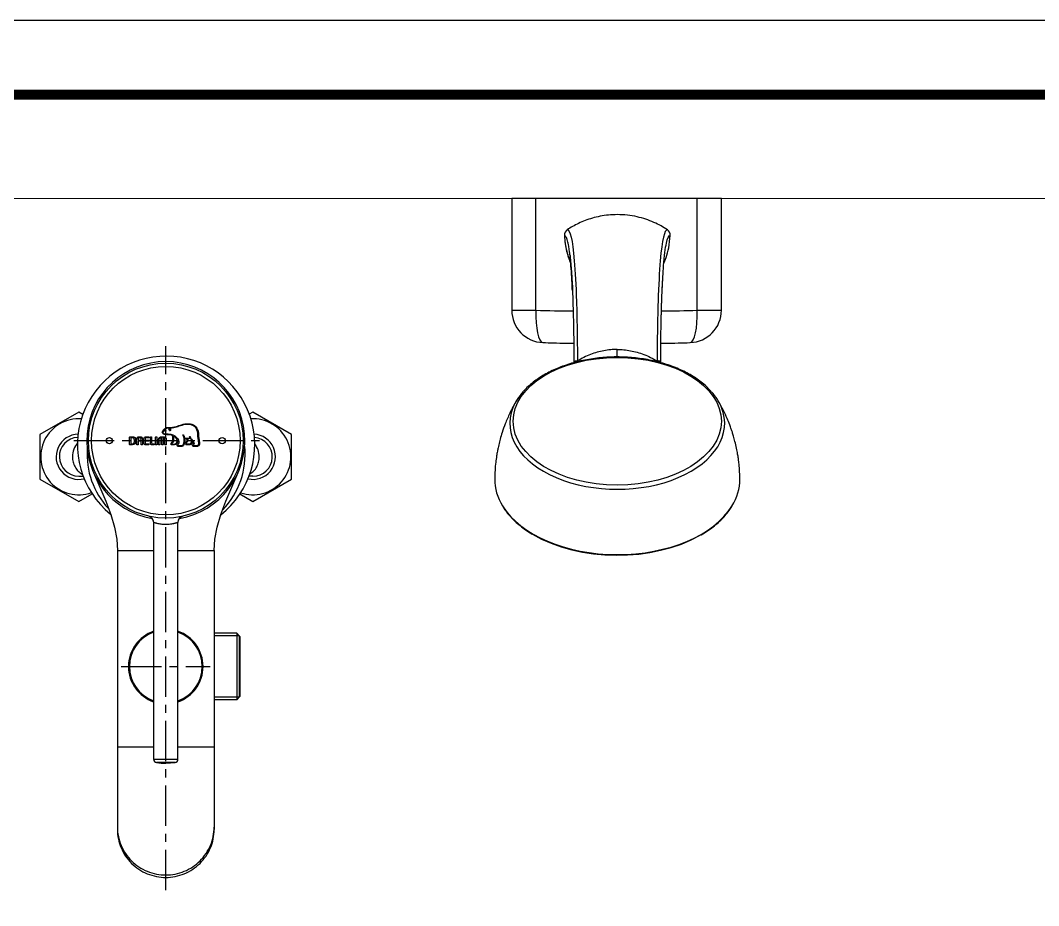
# Model space of a CAD drawing. Extents: x 0 to 1354, y 0 to 992.
# Drawn here: x 292.9 to 608.6, y 717.8 to 992.2 of the extents above; entities that cross this region are included whole.
import ezdxf

# ---------------------------------------------------------------- set-up
doc = ezdxf.new("R2010")
doc.units = 0
doc.header["$LTSCALE"] = 10
doc.header["$MEASUREMENT"] = 0
doc.linetypes.add('CENTER', pattern=[2, 1.25, -0.25, 0.25, -0.25])
doc.layers.get('0').update_dxf_attribs({"linetype": 'CONTINUOUS'})
for name, color, linetype in [('1', 7, 'CONTINUOUS'), ('DEF_LAYER_ASSEM_MEMBER', 7, 'CONTINUOUS'), ('DEF_LAYER_SYMBOL', 7, 'CONTINUOUS'), ('DEFAULT_1', 7, 'CENTER')]:
    doc.layers.add(name, color=color, linetype=linetype)
doc.layers.add('치수선', color=7, linetype='CONTINUOUS', lineweight=20)

msp = doc.modelspace()

# ---------------------------------------------------------------- linework, layer by layer
at = {"ltscale": 0.5}
msp.add_lwpolyline([(0, 0), (1354.08, 0), (1354.08, 992.16), (0, 992.16)], close=True, dxfattribs=at)
at = {"color": 5, "linetype": 'ByBlock', "lineweight": 200, "const_width": 3.12}
msp.add_lwpolyline([(21.77, 42.48), (1332.17, 42.48), (1332.17, 969.12), (21.77, 969.12)], close=True, dxfattribs=at)
at = {"layer": '1', "color": 7, "linetype": 'Continuous'}
for p, q in [((445.24, 936.96), (445.24, 902.31)), ((452.74, 936.96), (445.24, 936.96)), ((452.74, 902.31), (452.74, 936.96)), ((502.74, 936.96), (452.74, 936.96)), ((502.74, 902.31), (502.74, 936.96)), ((510.24, 936.96), (502.74, 936.96)), ((510.24, 902.31), (510.24, 936.96)), ((445.24, 902.31), (452.74, 902.31)), ((502.74, 902.31), (510.24, 902.31))]:
    msp.add_line(p, q, dxfattribs=at)
for centre, start, end in [((455.24, 902.31), 180, 268.0491), ((500.24, 902.31), 271.9509, 0)]:
    msp.add_arc(centre, 10, start, end, dxfattribs=at)
for centre, major_axis, ratio, start_param, end_param in [((463.06, 925.56), (1.5, 0.07), 0.010727, 2.977137, 3.179895), ((455.24, 902.31), (-0.34, -9.99), 0.249864, 4.720899, 6.283961), ((500.24, 902.31), (0.34, -9.99), 0.249864, 6.282755, 7.845471), ((462.78, 886.89), (1.74, -0.99), 0.684175, 0.129436, 0.316805), ((493.15, 886.89), (-1.74, -0.99), 0.684175, 5.96638, 6.260639), ((477.96, 867.24), (33.3, 0), 0.612907, 2.637433, 2.901057), ((477.96, 867.24), (33.3, 0), 0.612907, 0.241768, 0.50179), ((477.96, 867.24), (33.3, 0), 0.612907, 2.901057, 6.524954), ((477.96, 849.87), (-38, 0), 0.612907, 6.278701, 6.642681), ((477.96, 849.87), (-38, 0), 0.612907, 2.778809, 3.146077), ((477.96, 849.87), (-38, 0), 0.612907, 0.359496, 2.77881), ((477.96, 849.5), (37.7, 0), 0.612907, 3.941186, 5.464289)]:
    msp.add_ellipse(centre, major_axis=major_axis, ratio=ratio, start_param=start_param, end_param=end_param, dxfattribs=at)
msp.add_ellipse((477.96, 867.92), major_axis=(32.28, 0), ratio=0.612907, dxfattribs=at)
for points, knots in [([(477.96, 931.96), (477.05, 931.93), (475.27, 931.88), (472.68, 931.49), (470.27, 930.91), (468.03, 930.17), (465.99, 929.29), (464.13, 928.32), (462.99, 927.59), (462.44, 927.24)], [0, 0, 0, 0, 0.166314, 0.324879, 0.475645, 0.618567, 0.753616, 0.880766, 1, 1, 1, 1]), ([(493.49, 927.24), (492.84, 927.65), (491.5, 928.51), (489.27, 929.61), (486.79, 930.58), (484.06, 931.33), (481.09, 931.85), (479.02, 931.92), (477.96, 931.96)], [0, 0, 0, 0, 0.139879, 0.290529, 0.451919, 0.624003, 0.806723, 1, 1, 1, 1]), ([(461.56, 925.49), (461.63, 924.62), (461.75, 922.98), (462.21, 920.7), (462.81, 918.63), (463.31, 917.34), (463.59, 916.7)], [0, 0, 0, 0, 0.286827, 0.54299, 0.768573, 1, 1, 1, 1]), ([(463.84, 912.56), (463.77, 913.8), (463.6, 916.26), (463.37, 918.86), (463.14, 920.81), (462.9, 922.43), (462.54, 924.06), (462.09, 925.26), (461.73, 925.41), (461.56, 925.49)], [0, 0, 0, 0, 0.140286, 0.299517, 0.381611, 0.486987, 0.634341, 0.826938, 1, 1, 1, 1]), ([(462.44, 927.24), (463.3, 927.3), (464.09, 924.29), (464.92, 914.32), (465.15, 910.13), (465.48, 899.81), (465.59, 893.69), (465.61, 886.6)], [0, 0, 0, 0, 0.5, 0.5, 0.75, 0.75, 1, 1, 1, 1]), ([(493.49, 927.24), (492.63, 927.3), (491.84, 924.29), (491, 914.32), (490.78, 910.13), (490.45, 899.81), (490.34, 893.69), (490.32, 886.6)], [0, 0, 0, 0, 0.5, 0.5, 0.75, 0.75, 1, 1, 1, 1]), ([(492.1, 912.72), (492.17, 913.9), (492.24, 915), (492.57, 919.25), (492.85, 921.6), (493.54, 924.72), (493.94, 925.49), (494.37, 925.49)], [0, 0, 0, 0, 0.134705, 0.134705, 0.567353, 0.567353, 1, 1, 1, 1]), ([(492.32, 916.67), (492.6, 917.31), (493.24, 918.95), (494.05, 921.89), (494.26, 924.22), (494.37, 925.49)], [0, 0, 0, 0, 0.23015, 0.580554, 1, 1, 1, 1]), ([(461.78, 923.27), (461.81, 923.02), (461.97, 921.92), (462.37, 920.09), (462.97, 918.23), (463.38, 917.23), (463.51, 916.91)], [0, 0, 0, 0, 0.112698, 0.507102, 0.844775, 1, 1, 1, 1]), ([(463.3, 919.37), (463.3, 919.37), (463.3, 919.35), (463.32, 919.17), (463.34, 918.96), (463.36, 918.72), (463.38, 918.49), (463.42, 918.13), (463.47, 917.62), (463.53, 916.91), (463.61, 916.03), (463.71, 914.75), (463.83, 913), (463.97, 911.05), (464.08, 909.43), (464.09, 908.9), (464.09, 908.72), (464.08, 908.7)], [0, 0, 0, 0, 0.026784, 0.09911, 0.162528, 0.217559, 0.269817, 0.323993, 0.385891, 0.456366, 0.536028, 0.618935, 0.745406, 0.874136, 0.936699, 0.992041, 1, 1, 1, 1]), ([(492.61, 919.2), (492.61, 919.2), (492.62, 919.29), (492.63, 919.38), (492.63, 919.38), (492.63, 919.38)], [0, 0, 0, 0, 0.006517, 0.978273, 1, 1, 1, 1]), ([(463.81, 913.02), (463.86, 912.33), (463.95, 910.82), (464.08, 908.11), (464.19, 905.23), (464.26, 902.77), (464.32, 900.73), (464.36, 899.03), (464.4, 896.99), (464.44, 894.59), (464.47, 891.77), (464.5, 888.85), (464.51, 886.82), (464.51, 885.91)], [0, 0, 0, 0, 0.12306, 0.247351, 0.36681, 0.479661, 0.530538, 0.590261, 0.659449, 0.738095, 0.826174, 0.923628, 1, 1, 1, 1]), ([(464.05, 908.45), (464.02, 909.07), (463.95, 910.5), (463.88, 911.82), (463.84, 912.56)], [0, 0, 0, 0, 0.417635, 1, 1, 1, 1]), ([(491.42, 885.91), (491.42, 886.81), (491.43, 888.85), (491.46, 891.75), (491.49, 894.57), (491.53, 896.97), (491.57, 899), (491.61, 900.68), (491.65, 902.12), (491.69, 903.45), (491.75, 905.37), (491.84, 907.84), (491.97, 910.7), (492.07, 912.29), (492.12, 913.02)], [0, 0, 0, 0, 0.076137, 0.17341, 0.261349, 0.339896, 0.409026, 0.46775, 0.51783, 0.566607, 0.616664, 0.740984, 0.871038, 1, 1, 1, 1]), ([(454.9, 892.31), (455.97, 892.27), (458.42, 892.19), (461.61, 892.12), (463.73, 892.09), (464.46, 892.08)], [0, 0, 0, 0, 0.340258, 0.773675, 1, 1, 1, 1]), ([(491.47, 892.09), (491.86, 892.1), (493.67, 892.12), (496.72, 892.17), (499.34, 892.25), (500.58, 892.29)], [0, 0, 0, 0, 0.12956, 0.58937, 1, 1, 1, 1]), ([(477.96, 887.84), (477.52, 887.84), (476.23, 887.82), (474.1, 887.72), (471.59, 887.48), (469.12, 887.11), (466.7, 886.64), (464.34, 886.05), (462.06, 885.35), (459.87, 884.54), (457.78, 883.62), (455.8, 882.61), (453.95, 881.5), (452.24, 880.31), (450.68, 879.03), (449.58, 877.99), (449.04, 877.37), (448.91, 877.22)], [0, 0, 0, 0, 0.038104, 0.110167, 0.182254, 0.254361, 0.3265, 0.398677, 0.470903, 0.543182, 0.615518, 0.687911, 0.760352, 0.832823, 0.905277, 0.977656, 1, 1, 1, 1]), ([(477.96, 890.17), (477.28, 890.15), (475.9, 890.11), (473.82, 889.81), (471.74, 889.32), (469.66, 888.63), (467.59, 887.73), (466.28, 886.98), (465.61, 886.59)], [0, 0, 0, 0, 0.157598, 0.318344, 0.482594, 0.650703, 0.823038, 1, 1, 1, 1]), ([(477.96, 890.17), (478.65, 890.15), (480.03, 890.11), (482.11, 889.81), (484.19, 889.32), (486.27, 888.63), (488.34, 887.73), (489.65, 886.98), (490.32, 886.59)], [0, 0, 0, 0, 0.157597, 0.318341, 0.482591, 0.6507, 0.823036, 1, 1, 1, 1]), ([(507.06, 877.18), (506.69, 877.6), (505.86, 878.47), (504.42, 879.73), (502.79, 880.96), (501, 882.11), (499.09, 883.16), (497.05, 884.12), (494.91, 884.98), (492.67, 885.73), (490.35, 886.38), (487.95, 886.91), (485.5, 887.32), (483.01, 887.62), (480.49, 887.8), (478.81, 887.84), (477.96, 887.84)], [0, 0, 0, 0, 0.064172, 0.135912, 0.207856, 0.279922, 0.352047, 0.424181, 0.496294, 0.568373, 0.640414, 0.712417, 0.784387, 0.85633, 0.928255, 1, 1, 1, 1]), ([(464.55, 886.11), (464.55, 886.12), (464.57, 886.2), (464.61, 886.26), (464.64, 886.32)], [0, 0, 0, 0, 0.142389, 1, 1, 1, 1]), ([(464.64, 886.32), (464.68, 886.38), (464.73, 886.44), (464.87, 886.53), (464.98, 886.58), (465.09, 886.6), (465.13, 886.61), (465.22, 886.62), (465.23, 886.62), (465.5, 886.62), (465.6, 886.6), (465.61, 886.6)], [0, 0, 0, 0, 0.25, 0.25, 0.5, 0.5, 0.625, 0.625, 0.75, 0.75, 1, 1, 1, 1]), ([(465.61, 886.6), (465.59, 886.58), (465.57, 886.56), (465.51, 886.52), (465.48, 886.5), (465.44, 886.46), (465.42, 886.45), (465.41, 886.44), (465.41, 886.44), (465.32, 886.37), (465.23, 886.3), (465.15, 886.23)], [0, 0, 0, 0, 0.14507, 0.14507, 0.350264, 0.350264, 0.426266, 0.426266, 0.445266, 0.445266, 1, 1, 1, 1]), ([(446.66, 874.22), (445.94, 872.99), (444.71, 870.68), (443.28, 867.38), (442.32, 864.66), (441.76, 862.76), (441.43, 861.48), (441.21, 860.58), (441, 859.63), (440.77, 858.48), (440.52, 857), (440.25, 855.06), (440.03, 852.64), (439.97, 850.87), (439.96, 849.9)], [0, 0, 0, 0, 0.167641, 0.309131, 0.422696, 0.506692, 0.541795, 0.577986, 0.615261, 0.656643, 0.715072, 0.791926, 0.887013, 1, 1, 1, 1]), ([(515.96, 849.9), (515.96, 850.65), (515.92, 852), (515.79, 853.82), (515.64, 855.24), (515.48, 856.5), (515.26, 857.9), (514.93, 859.67), (514.5, 861.51), (514.05, 863.16), (513.67, 864.42), (513.27, 865.6), (512.76, 867.03), (511.97, 868.97), (510.81, 871.46), (509.84, 873.25), (509.27, 874.22)], [0, 0, 0, 0, 0.087346, 0.158901, 0.214456, 0.254081, 0.308623, 0.380228, 0.465919, 0.530244, 0.581349, 0.620955, 0.67698, 0.759089, 0.866966, 1, 1, 1, 1]), ([(442.46, 841.52), (442.64, 841.21), (443.15, 840.38), (444.16, 839.08), (445.48, 837.62), (446.98, 836.22), (448.63, 834.89), (450.17, 833.81), (451.19, 833.19), (451.58, 832.97)], [0, 0, 0, 0, 0.095358, 0.256817, 0.418534, 0.580451, 0.74251, 0.904658, 1, 1, 1, 1]), ([(503.83, 832.65), (503.89, 832.69), (504.63, 833.08), (505.93, 833.93), (507.71, 835.2), (509.32, 836.54), (510.78, 837.96), (512.05, 839.44), (512.94, 840.61), (513.34, 841.29), (513.43, 841.45)], [0, 0, 0, 0, 0.013851, 0.170486, 0.327134, 0.483769, 0.640358, 0.796856, 0.953207, 1, 1, 1, 1])]:
    msp.add_open_spline(points, degree=3, knots=knots, dxfattribs=at)
for points in [[(462.44, 927.24), (461.9, 926.87), (461.53, 926.14), (461.56, 925.49)], [(494.37, 925.49), (494.4, 926.14), (494.03, 926.87), (493.49, 927.24)], [(491.89, 908.71), (491.96, 910.14), (492.02, 911.48), (492.1, 912.72)], [(452.74, 902.31), (456.57, 902.19), (460.41, 902.13), (464.28, 902.1)], [(491.66, 902.1), (495.39, 902.14), (499.08, 902.2), (502.74, 902.31)], [(477.96, 887.92), (477.96, 888.68), (477.96, 889.43), (477.96, 890.17)], [(464.88, 886.16), (465.12, 886.32), (465.36, 886.46), (465.61, 886.6)], [(465.61, 886.59), (465.61, 886.59), (465.61, 886.59), (465.61, 886.6)], [(491.29, 886.32), (491.1, 886.6), (490.74, 886.66), (490.32, 886.6)], [(490.32, 886.59), (490.32, 886.59), (490.32, 886.59), (490.32, 886.6)], [(490.32, 886.6), (490.48, 886.48), (490.65, 886.36), (490.81, 886.24)], [(491.05, 886.16), (490.81, 886.32), (490.57, 886.46), (490.32, 886.6)], [(491.42, 885.86), (491.41, 886.04), (491.37, 886.21), (491.29, 886.32)]]:
    msp.add_open_spline(points, degree=3, dxfattribs=at)
at = {"layer": 'DEF_LAYER_ASSEM_MEMBER', "color": 7, "linetype": 'Continuous'}
for p, q in [((311, 870.76), (299, 863.83)), ((312.28, 870.02), (311, 870.76)), ((365, 870.76), (363.87, 870.1)), ((377, 863.83), (365, 870.76)), ((299, 863.83), (299, 849.97)), ((377, 849.97), (377, 863.83)), ((299, 849.97), (311, 843.05)), ((311, 850.93), (312.4, 850.93)), ((358.47, 847.44), (360.41, 851.99)), ((365, 850.87), (363.82, 850.87)), ((365, 843.05), (377, 849.97)), ((311, 843.05), (315.19, 845.46)), ((360.94, 845.39), (365, 843.05)), ((334.25, 763.1), (334.25, 836.55)), ((341.75, 763.1), (341.75, 836.55)), ((323, 827.9), (323, 741.4)), ((353, 827.9), (353, 741.4)), ((360, 802.2), (353, 802.2)), ((360, 802.2), (360, 781.6)), ((361, 801.2), (360, 802.2)), ((360.8, 782.4), (360.8, 801.4)), ((361, 801.2), (361, 782.6)), ((360, 781.6), (353, 781.6)), ((361, 782.6), (360, 781.6)), ((338, 761.9), (340.9, 762.11))]:
    msp.add_line(p, q, dxfattribs=at)
at = {"layer": 'DEF_LAYER_ASSEM_MEMBER', "color": 9, "linetype": 'Continuous'}
for p, q in [((323, 827.9), (334.25, 827.9)), ((341.75, 827.9), (353, 827.9)), ((334.25, 766.92), (323, 766.92)), ((353, 766.92), (341.75, 766.92)), ((341.75, 763.1), (334.25, 763.1)), ((340.9, 762.11), (335.11, 762.11))]:
    msp.add_line(p, q, dxfattribs=at)
at = {"layer": 'DEF_LAYER_ASSEM_MEMBER', "color": 2, "linetype": 'Continuous'}
for p, q in [((360.8, 801.4), (353, 801.4)), ((360.8, 782.4), (353, 782.4))]:
    msp.add_line(p, q, dxfattribs=at)
at = {"layer": 'DEF_LAYER_ASSEM_MEMBER', "color": 7, "linetype": 'Continuous'}
for points in [[(315.59, 851.98), (317.53, 847.44), (319.39, 843.11), (320.96, 839.03), (322.12, 835.12), (322.8, 831.33), (323, 827.9)], [(353, 827.9), (353.2, 831.33), (353.88, 835.12), (355.04, 839.03), (356.61, 843.11), (358.47, 847.44)]]:
    msp.add_lwpolyline(points, dxfattribs=at)
msp.add_circle((338, 861.9), 24, dxfattribs=at)
at = {"layer": 'DEF_LAYER_ASSEM_MEMBER', "color": 9, "linetype": 'Continuous'}
msp.add_circle((338, 861.9), 23.03, dxfattribs=at)
at = {"layer": 'DEF_LAYER_ASSEM_MEMBER', "color": 1, "linetype": 'Continuous'}
msp.add_circle((320.5, 861.9), 1, dxfattribs=at)
at = {"layer": 'DEF_LAYER_ASSEM_MEMBER', "color": 40, "linetype": 'Continuous'}
msp.add_circle((355.5, 861.9), 1, dxfattribs=at)
at = {"layer": 'DEF_LAYER_ASSEM_MEMBER', "color": 7, "linetype": 'Continuous'}
for centre, radius, start, end in [((338.1, 860.6), 27.5, 307.9632, 231.2488), ((338, 861.9), 24.5, 279.9019, 260.0981), ((311, 856.9), 11.78, 85.8165, 289.656), ((365, 856.9), 11.78, 251.1398, 93.1824), ((311, 856.9), 7, 91.1894, 284.3962), ((311, 856.93), 6, 92.7371, 270), ((365, 856.9), 7, 257.2937, 87.1931), ((365, 856.87), 6, 270, 85.4514), ((338.1, 857.6), 24.5, 175.8448, 223.0666), ((338.1, 857.6), 24.5, 315.7559, 5.8969), ((332.25, 836.55), 2, 0, 76.8625), ((343.75, 836.55), 2, 103.1387, 180), ((338, 791.9), 11.56, 109.0519, 250.9481), ((338, 791.9), 11.56, 289.0519, 70.9481), ((335.25, 763.1), 1, 180, 261.678), ((338, 781.9), 20, 261.678, 270), ((340.75, 763.1), 1, 278.322, 0)]:
    msp.add_arc(centre, radius, start, end, dxfattribs=at)
at = {"layer": 'DEF_LAYER_ASSEM_MEMBER', "color": 9, "linetype": 'Continuous'}
for start, end in [(109.5016, 250.4984), (289.5016, 70.4984)]:
    msp.add_arc((338, 791.9), 11.3, start, end, dxfattribs=at)
for points, start_tangent, end_tangent in [([(310.66, 861.2), (309.46, 859.25), (309.04, 856.93)], (-0.677955, -0.735104), (0, -1)), ([(366.96, 856.87), (366.6, 859.02), (365.57, 860.88)], (0, 1), (-0.633184, 0.774001)), ([(309.04, 856.93), (309.25, 855.28), (309.87, 853.76), (310.85, 852.48), (312.11, 851.54)], (0, -1), (0.881764, -0.47169)), ([(364.05, 851.57), (365.25, 852.51), (366.18, 853.78), (366.76, 855.26), (366.96, 856.87)], (0.865178, 0.501464), (0, 1)), ([(338, 835.9), (337.27, 835.93), (336.56, 836), (335.91, 836.1), (335.35, 836.22), (335.1, 836.28), (334.89, 836.35), (334.7, 836.4), (334.54, 836.45), (334.42, 836.49), (334.37, 836.51), (334.32, 836.52), (334.29, 836.53), (334.27, 836.54), (334.26, 836.54), (334.25, 836.55)], (-1, 0.000105), (-0.692381, 0.721532)), ([(341.75, 836.55), (341.75, 836.54), (341.74, 836.54), (341.73, 836.54), (341.71, 836.53), (341.68, 836.52), (341.64, 836.51), (341.59, 836.49), (341.46, 836.45), (341.31, 836.4), (341.12, 836.35), (340.9, 836.28), (340.65, 836.22), (340.38, 836.16), (340.09, 836.1), (339.44, 836), (338.74, 835.93), (338, 835.9)], (0.097546, 0.995231), (-1, -0.000107)), ([(323, 742.15), (323.29, 739.26), (324.14, 736.47), (325.53, 733.9), (327.4, 731.65), (329.67, 729.8), (332.26, 728.43), (335.08, 727.58), (338, 727.3)], (0, -1), (1, 0)), ([(338, 727.3), (340.93, 727.58), (343.74, 728.43), (346.34, 729.8), (348.61, 731.65), (350.47, 733.9), (351.86, 736.47), (352.71, 739.26), (353, 742.15)], (1, 0), (0, 1))]:
    msp.add_spline(points, degree=3, dxfattribs=dict(at, start_tangent=start_tangent, end_tangent=end_tangent))
at = {"layer": 'DEF_LAYER_ASSEM_MEMBER', "color": 7, "linetype": 'Continuous'}
for points, start_tangent, end_tangent in [([(323, 741.4), (323.29, 738.5), (324.14, 735.72), (325.53, 733.15), (327.4, 730.9), (329.67, 729.05), (332.26, 727.68), (335.08, 726.83), (338, 726.54)], (0, -1), (1, 0)), ([(338, 726.54), (340.93, 726.83), (343.74, 727.68), (346.34, 729.05), (348.61, 730.9), (350.47, 733.15), (351.86, 735.72), (352.71, 738.5), (353, 741.4)], (1, 0), (0, 1))]:
    msp.add_spline(points, degree=3, dxfattribs=dict(at, start_tangent=start_tangent, end_tangent=end_tangent))
at = {"layer": 'DEF_LAYER_SYMBOL', "color": 7, "linetype": 'Continuous'}
for points, knots in [([(348.42, 861.19), (348.42, 861.19), (348.24, 862.71), (348.24, 862.71), (348.18, 863.15), (348.17, 863.39), (348.16, 863.62), (348.16, 863.62), (348.12, 864.22), (348.12, 864.22), (348.03, 865.04), (347.76, 865.71), (347.33, 866.19), (346.39, 867.24), (344.93, 867.25), (343.87, 867.08), (343.23, 866.97), (342.6, 866.76), (342, 866.55), (341.5, 866.38), (340.98, 866.2), (340.45, 866.09), (340.09, 866.01), (339.63, 866.01), (339.23, 866.01), (339.23, 866.01), (338.85, 866), (338.85, 866), (338.09, 865.98), (337.58, 865.72), (337.32, 865.23), (337.32, 865.23), (337.31, 865.21), (337.31, 865.21), (337.26, 865.13), (337.2, 865.07), (337.14, 865.01), (337.07, 864.94), (337.01, 864.87), (336.95, 864.78), (336.85, 864.61), (336.85, 864.44), (336.93, 864.28), (337.09, 863.98), (337.55, 863.82), (337.82, 863.8), (337.82, 863.8), (338.22, 863.77), (338.22, 863.77), (338.66, 863.75), (339.19, 863.71), (339.51, 863.66), (339.72, 863.62), (339.91, 863.56), (340.09, 863.47), (340.1, 863.46), (340.26, 862.87), (340.23, 862.22), (340.2, 861.62), (339.94, 861.42), (339.75, 861.27), (339.75, 861.26), (339.56, 861.12), (339.55, 860.94), (339.54, 860.85), (339.57, 860.76), (339.63, 860.7), (339.69, 860.64), (339.78, 860.6), (339.91, 860.6), (339.91, 860.6), (340.73, 860.6), (340.73, 860.6), (341.4, 860.6), (341.68, 861.39), (341.75, 861.93), (341.95, 861.54), (341.95, 861.1), (341.69, 860.82), (341.69, 860.82), (341.48, 860.62), (341.5, 860.42), (341.52, 860.22), (341.69, 860.14), (341.83, 860.14), (341.83, 860.14), (342.99, 860.14), (342.99, 860.14), (343.2, 860.14), (343.37, 860.23), (343.48, 860.41), (343.95, 861.19), (343.98, 861.97), (343.87, 862.57), (344.01, 862.54), (344.25, 862.5), (344.55, 862.47), (344.56, 862.38), (344.59, 862.2), (344.59, 862.2), (344.6, 862.13), (344.6, 862.07), (344.6, 862.01), (344.6, 861.55), (344.4, 861.36), (344.28, 861.25), (344.28, 861.25), (344.13, 861.09), (344.11, 860.96), (344.11, 860.96), (344.08, 860.83), (344.2, 860.71), (344.26, 860.64), (344.36, 860.6), (344.5, 860.6), (344.5, 860.6), (345.41, 860.6), (345.41, 860.6), (345.99, 860.6), (346.17, 861.32), (346.22, 861.69), (346.33, 861.56), (346.44, 861.4), (346.51, 861.25), (346.56, 861.15), (346.57, 861.03), (346.54, 860.93), (346.48, 860.73), (346.23, 860.6), (346.28, 860.37), (346.32, 860.19), (346.47, 860.14), (346.63, 860.14), (346.63, 860.14), (347.79, 860.14), (347.79, 860.14), (347.8, 860.14), (348.04, 860.13), (348.22, 860.33), (348.39, 860.52), (348.46, 860.8), (348.42, 861.19)], [0, 0, 0, 0, 1, 1, 1, 2, 2, 2, 3, 3, 3, 4, 4, 4, 5, 5, 5, 6, 6, 6, 7, 7, 7, 8, 8, 8, 9, 9, 9, 10, 10, 10, 11, 11, 11, 12, 12, 12, 13, 13, 13, 14, 14, 14, 15, 15, 15, 16, 16, 16, 17, 17, 17, 18, 18, 18, 19, 19, 19, 20, 20, 20, 21, 21, 21, 22, 22, 22, 23, 23, 23, 24, 24, 24, 25, 25, 25, 26, 26, 26, 27, 27, 27, 28, 28, 28, 29, 29, 29, 30, 30, 30, 31, 31, 31, 32, 32, 32, 33, 33, 33, 34, 34, 34, 35, 35, 35, 36, 36, 36, 37, 37, 37, 38, 38, 38, 39, 39, 39, 40, 40, 40, 41, 41, 41, 42, 42, 42, 43, 43, 43, 44, 44, 44, 45, 45, 45, 46, 46, 46, 47, 47, 47, 47]), ([(348.06, 860.49), (347.94, 860.36), (347.8, 860.36), (347.79, 860.36), (347.79, 860.36), (346.65, 860.36), (346.65, 860.36), (346.58, 860.36), (346.52, 860.39), (346.52, 860.47), (346.52, 860.59), (346.68, 860.69), (346.74, 860.84), (346.8, 861.01), (346.79, 861.19), (346.72, 861.35), (346.58, 861.63), (346.38, 861.86), (346.18, 862.08), (345.91, 862.39), (345.61, 862.69), (345.59, 863.12), (345.58, 863.18), (345.56, 863.24), (345.5, 863.24), (345.43, 863.23), (345.39, 863.18), (345.4, 863.1), (345.41, 862.93), (345.45, 862.79), (345.51, 862.65), (344.75, 862.62), (344, 862.77), (343.82, 862.81), (343.69, 863.34), (343.47, 863.69), (343.47, 863.7), (343.43, 863.75), (343.38, 863.77), (343.33, 863.75), (343.29, 863.72), (343.28, 863.66), (343.31, 863.6), (343.32, 863.59), (344.22, 862.07), (343.28, 860.52), (343.22, 860.41), (343.12, 860.36), (342.99, 860.36), (342.99, 860.36), (341.83, 860.36), (341.83, 860.36), (341.79, 860.36), (341.71, 860.39), (341.71, 860.47), (341.71, 860.55), (341.83, 860.67), (341.83, 860.67), (342.29, 861.19), (342.06, 862.01), (341.61, 862.54), (341.17, 863.06), (340.46, 863.72), (339.55, 863.88), (339.22, 863.94), (338.68, 863.97), (338.24, 863.99), (338.24, 863.99), (337.84, 864.02), (337.84, 864.02), (337.61, 864.03), (337.24, 864.17), (337.13, 864.38), (337.08, 864.47), (337.09, 864.57), (337.15, 864.67), (337.18, 864.73), (337.24, 864.79), (337.3, 864.85), (337.37, 864.92), (337.44, 865), (337.5, 865.09), (337.5, 865.09), (337.52, 865.12), (337.52, 865.12), (337.73, 865.54), (338.18, 865.76), (338.85, 865.78), (338.85, 865.78), (339.23, 865.79), (339.23, 865.79), (339.64, 865.79), (340.11, 865.79), (340.5, 865.87), (341.04, 865.99), (341.56, 866.17), (342.07, 866.34), (342.67, 866.54), (343.28, 866.75), (343.91, 866.86), (344.92, 867.02), (346.29, 867.02), (347.16, 866.04), (347.56, 865.59), (347.81, 864.97), (347.89, 864.2), (347.89, 864.2), (347.94, 863.61), (347.94, 863.61), (347.95, 863.38), (347.96, 863.13), (348.02, 862.68), (348.02, 862.68), (348.2, 861.16), (348.2, 861.16), (348.23, 860.85), (348.18, 860.62), (348.06, 860.49)], [0, 0, 0, 0, 1, 1, 1, 2, 2, 2, 3, 3, 3, 4, 4, 4, 5, 5, 5, 6, 6, 6, 7, 7, 7, 8, 8, 8, 9, 9, 9, 10, 10, 10, 11, 11, 11, 12, 12, 12, 13, 13, 13, 14, 14, 14, 15, 15, 15, 16, 16, 16, 17, 17, 17, 18, 18, 18, 19, 19, 19, 20, 20, 20, 21, 21, 21, 22, 22, 22, 23, 23, 23, 24, 24, 24, 25, 25, 25, 26, 26, 26, 27, 27, 27, 28, 28, 28, 29, 29, 29, 30, 30, 30, 31, 31, 31, 32, 32, 32, 33, 33, 33, 34, 34, 34, 35, 35, 35, 36, 36, 36, 37, 37, 37, 38, 38, 38, 39, 39, 39, 39]), ([(337.76, 865), (337.76, 865), (337.93, 865.08), (338.13, 865), (338.13, 865), (338.16, 864.98), (338.13, 864.94), (338.02, 864.8), (337.92, 864.77), (337.92, 864.77), (337.92, 864.77), (337.85, 864.74), (337.81, 864.79), (337.73, 864.89), (337.72, 864.95), (337.72, 864.95), (337.72, 864.95), (337.72, 864.99), (337.76, 865)], [0, 0, 0, 0, 1, 1, 1, 2, 2, 2, 3, 3, 3, 4, 4, 4, 5, 5, 5, 6, 6, 6, 6]), ([(338.93, 865.43), (338.91, 865.4), (338.9, 865.36), (338.93, 865.33), (338.96, 865.31), (339, 865.32), (339.03, 865.34), (339.04, 865.36), (339.18, 865.52), (339.3, 865.44), (339.34, 865.41), (339.36, 865.36), (339.36, 865.31), (339.35, 865.21), (339.27, 865.11), (339.21, 865.07), (339.18, 865.05), (339.16, 865.01), (339.17, 864.98), (339.19, 864.94), (339.23, 864.93), (339.26, 864.95), (339.36, 865), (339.49, 865.16), (339.51, 865.31), (339.52, 865.41), (339.47, 865.5), (339.39, 865.56), (339.21, 865.68), (339.01, 865.51), (338.93, 865.43)], [0, 0, 0, 0, 1, 1, 1, 2, 2, 2, 3, 3, 3, 4, 4, 4, 5, 5, 5, 6, 6, 6, 7, 7, 7, 8, 8, 8, 9, 9, 9, 10, 10, 10, 10]), ([(328.65, 861.63), (328.65, 861.63), (328.65, 862.07), (328.65, 862.07), (328.65, 862.75), (328.28, 863.12), (327.59, 863.12), (327.34, 863.12), (327.02, 863.1), (326.91, 863.08), (326.85, 863.07), (326.8, 863.02), (326.8, 862.96), (326.8, 862.96), (326.8, 860.74), (326.8, 860.74), (326.8, 860.67), (326.85, 860.63), (326.92, 860.61), (326.99, 860.6), (327.18, 860.59), (327.37, 860.59), (327.37, 860.59), (327.69, 860.59), (327.69, 860.59), (328.31, 860.62), (328.65, 860.98), (328.65, 861.63)], [0, 0, 0, 0, 1, 1, 1, 2, 2, 2, 3, 3, 3, 4, 4, 4, 5, 5, 5, 6, 6, 6, 7, 7, 7, 8, 8, 8, 9, 9, 9, 9]), ([(328.25, 861.63), (328.25, 861.16), (328.04, 860.92), (327.59, 860.92), (327.59, 860.92), (327.28, 860.93), (327.21, 860.93), (327.21, 860.93), (327.21, 862.76), (327.21, 862.76), (327.36, 862.77), (327.58, 862.77), (327.59, 862.77), (328.05, 862.77), (328.25, 862.56), (328.25, 862.07), (328.25, 862.07), (328.25, 861.63), (328.25, 861.63)], [0, 0, 0, 0, 1, 1, 1, 2, 2, 2, 3, 3, 3, 4, 4, 4, 5, 5, 5, 6, 6, 6, 6]), ([(330.46, 860.6), (330.46, 860.6), (330.64, 860.6), (330.64, 860.6), (330.71, 860.6), (330.75, 860.66), (330.75, 860.71), (330.75, 860.71), (330.75, 862.4), (330.75, 862.4), (330.75, 862.9), (330.51, 863.12), (329.98, 863.12), (329.98, 863.12), (329.79, 863.12), (329.79, 863.12), (329.26, 863.12), (329.03, 862.9), (329.03, 862.4), (329.03, 862.4), (329.03, 860.71), (329.03, 860.71), (329.03, 860.65), (329.08, 860.6), (329.13, 860.6), (329.13, 860.6), (329.32, 860.6), (329.32, 860.6), (329.38, 860.6), (329.42, 860.66), (329.42, 860.71), (329.42, 860.71), (329.42, 861.69), (329.42, 861.72), (329.42, 861.72), (330.36, 861.72), (330.36, 861.72), (330.36, 861.69), (330.36, 860.71), (330.36, 860.71), (330.36, 860.65), (330.4, 860.6), (330.46, 860.6)], [0, 0, 0, 0, 1, 1, 1, 2, 2, 2, 3, 3, 3, 4, 4, 4, 5, 5, 5, 6, 6, 6, 7, 7, 7, 8, 8, 8, 9, 9, 9, 10, 10, 10, 11, 11, 11, 12, 12, 12, 13, 13, 13, 14, 14, 14, 14]), ([(329.42, 862.07), (329.42, 862.1), (329.42, 862.4), (329.42, 862.4), (329.42, 862.71), (329.51, 862.77), (329.79, 862.77), (329.79, 862.77), (329.98, 862.77), (329.98, 862.77), (330.26, 862.77), (330.36, 862.71), (330.36, 862.4), (330.36, 862.4), (330.36, 862.1), (330.36, 862.07), (330.36, 862.07), (329.42, 862.07), (329.42, 862.07)], [0, 0, 0, 0, 1, 1, 1, 2, 2, 2, 3, 3, 3, 4, 4, 4, 5, 5, 5, 6, 6, 6, 6]), ([(332.72, 860.6), (332.72, 860.6), (332.73, 860.6), (332.73, 860.6), (332.73, 860.6), (332.73, 860.94), (332.73, 860.94), (332.73, 860.94), (332, 860.94), (332, 860.94), (331.64, 860.94), (331.64, 861.04), (331.64, 861.23), (331.64, 861.23), (331.64, 861.69), (331.64, 861.73), (331.67, 861.73), (332.62, 861.73), (332.62, 861.73), (332.68, 861.73), (332.73, 861.77), (332.73, 861.83), (332.73, 861.83), (332.73, 861.96), (332.73, 861.96), (332.73, 862.02), (332.68, 862.07), (332.62, 862.07), (332.62, 862.07), (331.67, 862.07), (331.64, 862.07), (331.64, 862.1), (331.64, 862.47), (331.64, 862.47), (331.64, 862.66), (331.64, 862.76), (332, 862.76), (332, 862.76), (332.73, 862.76), (332.73, 862.76), (332.73, 862.76), (332.73, 863.09), (332.73, 863.09), (332.73, 863.09), (332.65, 863.1), (332.65, 863.1), (332.51, 863.11), (332.18, 863.12), (332, 863.12), (331.49, 863.12), (331.24, 862.91), (331.24, 862.47), (331.24, 862.47), (331.24, 861.23), (331.24, 861.23), (331.24, 860.81), (331.47, 860.6), (331.94, 860.59), (331.94, 860.59), (332.34, 860.59), (332.34, 860.59), (332.47, 860.59), (332.59, 860.59), (332.66, 860.6), (332.65, 860.6), (332.72, 860.6), (332.72, 860.6)], [0, 0, 0, 0, 1, 1, 1, 2, 2, 2, 3, 3, 3, 4, 4, 4, 5, 5, 5, 6, 6, 6, 7, 7, 7, 8, 8, 8, 9, 9, 9, 10, 10, 10, 11, 11, 11, 12, 12, 12, 13, 13, 13, 14, 14, 14, 15, 15, 15, 16, 16, 16, 17, 17, 17, 18, 18, 18, 19, 19, 19, 20, 20, 20, 21, 21, 21, 22, 22, 22, 22]), ([(334.37, 860.61), (334.37, 860.61), (334.43, 860.62), (334.43, 860.62), (334.43, 860.62), (334.44, 860.62), (334.44, 860.62), (334.44, 860.62), (334.44, 860.94), (334.44, 860.94), (334.44, 860.94), (333.94, 860.94), (333.94, 860.94), (333.6, 860.94), (333.6, 861.07), (333.6, 861.19), (333.6, 861.19), (333.6, 862.98), (333.6, 862.98), (333.6, 863.04), (333.55, 863.09), (333.49, 863.09), (333.49, 863.09), (333.32, 863.09), (333.32, 863.09), (333.26, 863.09), (333.21, 863.04), (333.21, 862.98), (333.21, 862.98), (333.21, 861.23), (333.21, 861.23), (333.21, 860.72), (333.52, 860.6), (333.83, 860.59), (333.83, 860.59), (334.13, 860.59), (334.13, 860.59), (334.23, 860.59), (334.28, 860.6), (334.33, 860.6), (334.33, 860.6), (334.37, 860.61), (334.37, 860.61)], [0, 0, 0, 0, 1, 1, 1, 2, 2, 2, 3, 3, 3, 4, 4, 4, 5, 5, 5, 6, 6, 6, 7, 7, 7, 8, 8, 8, 9, 9, 9, 10, 10, 10, 11, 11, 11, 12, 12, 12, 13, 13, 13, 14, 14, 14, 14]), ([(334.94, 863.09), (334.88, 863.09), (334.84, 863.04), (334.84, 862.99), (334.84, 862.99), (334.84, 860.71), (334.84, 860.71), (334.84, 860.65), (334.88, 860.6), (334.94, 860.6), (334.94, 860.6), (335.13, 860.6), (335.13, 860.6), (335.19, 860.6), (335.23, 860.66), (335.23, 860.71), (335.23, 860.71), (335.23, 862.99), (335.23, 862.99), (335.23, 863.05), (335.19, 863.09), (335.13, 863.09), (335.13, 863.09), (334.94, 863.09), (334.94, 863.09)], [0, 0, 0, 0, 1, 1, 1, 2, 2, 2, 3, 3, 3, 4, 4, 4, 5, 5, 5, 6, 6, 6, 7, 7, 7, 8, 8, 8, 8]), ([(337.83, 860.6), (337.83, 860.6), (338.02, 860.6), (338.02, 860.6), (338.09, 860.6), (338.13, 860.66), (338.13, 860.71), (338.13, 860.71), (338.13, 862.11), (338.13, 862.11), (338.13, 862.96), (337.85, 863.1), (336.94, 863.1), (336.04, 863.1), (335.76, 862.96), (335.76, 862.11), (335.76, 862.11), (335.76, 860.71), (335.76, 860.71), (335.76, 860.65), (335.8, 860.6), (335.86, 860.6), (335.86, 860.6), (336.05, 860.6), (336.05, 860.6), (336.11, 860.6), (336.15, 860.66), (336.15, 860.71), (336.15, 860.71), (336.15, 862.08), (336.15, 862.08), (336.15, 862.68), (336.24, 862.74), (336.74, 862.74), (336.74, 862.7), (336.74, 860.71), (336.74, 860.71), (336.74, 860.65), (336.79, 860.6), (336.85, 860.6), (336.85, 860.6), (337.03, 860.6), (337.03, 860.6), (337.1, 860.6), (337.14, 860.66), (337.14, 860.71), (337.14, 860.71), (337.14, 862.7), (337.14, 862.74), (337.38, 862.73), (337.53, 862.71), (337.61, 862.63), (337.71, 862.53), (337.73, 862.35), (337.73, 862.08), (337.73, 862.08), (337.73, 860.71), (337.73, 860.71), (337.73, 860.65), (337.78, 860.6), (337.83, 860.6)], [0, 0, 0, 0, 1, 1, 1, 2, 2, 2, 3, 3, 3, 4, 4, 4, 5, 5, 5, 6, 6, 6, 7, 7, 7, 8, 8, 8, 9, 9, 9, 10, 10, 10, 11, 11, 11, 12, 12, 12, 13, 13, 13, 14, 14, 14, 15, 15, 15, 16, 16, 16, 17, 17, 17, 18, 18, 18, 19, 19, 19, 20, 20, 20, 20]), ([(341.6, 862.18), (341.56, 861.86), (341.38, 860.81), (340.73, 860.81), (340.73, 860.81), (339.91, 860.81), (339.91, 860.81), (339.84, 860.81), (339.77, 860.86), (339.77, 860.94), (339.77, 861.02), (339.88, 861.1), (339.88, 861.1), (340.09, 861.27), (340.4, 861.52), (340.44, 862.2), (340.46, 862.67), (340.39, 863.11), (340.34, 863.34), (340.34, 863.34), (341.07, 862.93), (341.6, 862.18)], [0, 0, 0, 0, 1, 1, 1, 2, 2, 2, 3, 3, 3, 4, 4, 4, 5, 5, 5, 6, 6, 6, 7, 7, 7, 7]), ([(345.41, 860.96), (345.41, 860.96), (344.48, 860.96), (344.48, 860.96), (344.4, 860.96), (344.35, 861.02), (344.35, 861.09), (344.35, 861.16), (344.43, 861.24), (344.43, 861.25), (344.62, 861.43), (344.81, 861.68), (344.81, 862.15), (344.81, 862.22), (344.81, 862.29), (344.8, 862.37), (344.8, 862.37), (344.78, 862.51), (344.77, 862.6), (345.02, 862.58), (345.34, 862.57), (345.62, 862.58), (345.72, 862.42), (345.9, 862.21), (346.04, 862.05), (346.03, 862.05), (346.03, 862.06), (346.03, 862.06), (346.03, 862.04), (345.96, 860.96), (345.41, 860.96)], [0, 0, 0, 0, 1, 1, 1, 2, 2, 2, 3, 3, 3, 4, 4, 4, 5, 5, 5, 6, 6, 6, 7, 7, 7, 8, 8, 8, 9, 9, 9, 10, 10, 10, 10])]:
    msp.add_open_spline(points, degree=3, knots=knots, dxfattribs=at)
at = {"layer": 'DEFAULT_1', "color": 7, "linetype": 'CENTER'}
for p, q in [((338, 722.54), (338, 891.17)), ((309.5, 861.9), (367.56, 861.9)), ((324.2, 791.9), (351.8, 791.9))]:
    msp.add_line(p, q, dxfattribs=at)
at = {"layer": '치수선'}
msp.add_line((949.47, 936.96), (172.74, 936.96), dxfattribs=at)

doc.saveas('drawing.dxf')
